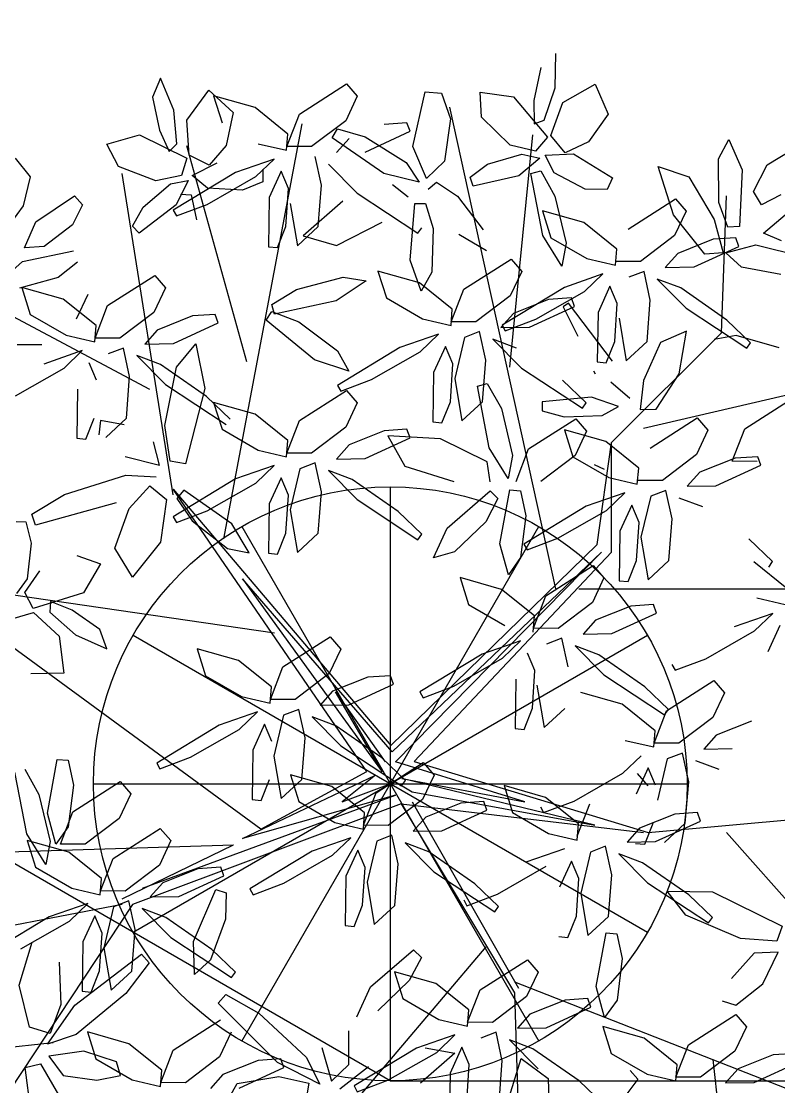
# Model space of a CAD drawing. Extents: x 8365 to 8547, y -347 to -272.
# Drawn here: x 8503.616 to 8504.381, y -330.507 to -329.431 of the extents above; entities that cross this region are included whole.
import ezdxf

# ---------------------------------------------------------------- set-up
doc = ezdxf.new("R2010")
doc.units = 0
doc.layers.get('0').update_dxf_attribs({"linetype": 'CONTINUOUS'})
doc.layers.add('1', color=7, linetype='CONTINUOUS')

msp = doc.modelspace()

# ---------------------------------------------------------------- linework, layer by layer
at = {"color": 62}
for p, q in [((8504.1553, -329.4983), (8504.156, -329.4635)), ((8504.1408, -329.4776), (8504.1336, -329.511)), ((8503.9445, -329.4942), (8503.9553, -329.5067)), ((8504.0114, -329.5575), (8504.024, -329.5023)), ((8504.024, -329.5023), (8504.0405, -329.5036)), ((8504.0405, -329.5036), (8504.0495, -329.5295)), ((8504.0808, -329.5277), (8504.0793, -329.5024)), ((8504.0793, -329.5024), (8504.1132, -329.5071)), ((8504.1442, -329.5309), (8504.1553, -329.4983)), ((8504.163, -329.513), (8504.1957, -329.4944)), ((8504.1957, -329.4944), (8504.2089, -329.5248)), ((8503.9553, -329.5067), (8503.9436, -329.5314)), ((8504.1132, -329.5071), (8504.1473, -329.548)), ((8504.1336, -329.511), (8504.134, -329.5346)), ((8504.1507, -329.5463), (8504.163, -329.513)), ((8504.2089, -329.5248), (8504.189, -329.5526)), ((8504.0055, -329.5335), (8503.9825, -329.5351)), ((8504.0086, -329.5421), (8504.0055, -329.5335)), ((8504.0495, -329.5295), (8504.0433, -329.5723)), ((8504.1096, -329.5562), (8504.0808, -329.5277)), ((8504.134, -329.5346), (8504.1442, -329.5309)), ((8503.9352, -329.5396), (8503.9631, -329.5478)), ((8503.9633, -329.563), (8504.0086, -329.5421)), ((8504.1652, -329.5638), (8504.1507, -329.5463)), ((8503.9822, -329.5848), (8503.93, -329.5486)), ((8503.9631, -329.5478), (8504.0045, -329.5737)), ((8504.0253, -329.5897), (8504.0114, -329.5575)), ((8504.1354, -329.562), (8504.1096, -329.5562)), ((8504.1473, -329.548), (8504.1354, -329.562)), ((8504.189, -329.5526), (8504.1652, -329.5638)), ((8504.3202, -329.57), (8504.3308, -329.5503)), ((8504.3308, -329.5503), (8504.344, -329.5811)), ((8504.0869, -329.5753), (8504.1216, -329.5651)), ((8504.1216, -329.5651), (8504.1397, -329.5692)), ((8504.1452, -329.5661), (8504.1736, -329.5647)), ((8504.1541, -329.5841), (8504.1452, -329.5661)), ((8504.1736, -329.5647), (8504.213, -329.5892)), ((8504.3695, -329.5758), (8504.3968, -329.5595)), ((8503.9262, -329.5752), (8503.9552, -329.6045)), ((8504.0045, -329.5737), (8504.0177, -329.5934)), ((8504.0433, -329.5723), (8504.0253, -329.5897)), ((8504.0693, -329.5884), (8504.0869, -329.5753)), ((8504.1397, -329.5692), (8504.1184, -329.5869)), ((8504.2748, -329.6266), (8504.2593, -329.5776)), ((8504.2593, -329.5776), (8504.2901, -329.5882)), ((8504.3206, -329.6139), (8504.3202, -329.57)), ((8504.3555, -329.603), (8504.3695, -329.5758)), ((8504.0177, -329.5934), (8503.9822, -329.5848)), ((8504.0725, -329.5976), (8504.0693, -329.5884)), ((8504.1184, -329.5869), (8504.0725, -329.5976)), ((8504.1307, -329.5848), (8504.1407, -329.582)), ((8504.1426, -329.6472), (8504.1307, -329.5848)), ((8504.1407, -329.582), (8504.155, -329.6075)), ((8504.1855, -329.6005), (8504.1541, -329.5841)), ((8504.213, -329.5892), (8504.2078, -329.601)), ((8504.2901, -329.5882), (8504.3157, -329.6312)), ((8504.344, -329.5811), (8504.3413, -329.6383)), ((8504.0068, -329.6086), (8503.9907, -329.5961)), ((8504.0268, -329.6005), (8504.0352, -329.5935)), ((8504.0352, -329.5935), (8504.0566, -329.6076)), ((8504.2078, -329.601), (8504.1855, -329.6005)), ((8503.9552, -329.6045), (8504.0166, -329.6449)), ((8504.0566, -329.6076), (8504.0824, -329.6415)), ((8504.155, -329.6075), (8504.1663, -329.655)), ((8504.229, -329.6408), (8504.2767, -329.6103)), ((8504.2767, -329.6103), (8504.2875, -329.6228)), ((8504.3638, -329.6163), (8504.3555, -329.603)), ((8504.3833, -329.6063), (8504.3638, -329.6163)), ((8504.0086, -329.6722), (8504.0133, -329.6151)), ((8504.0133, -329.6151), (8504.0243, -329.615)), ((8504.0243, -329.615), (8504.032, -329.6404)), ((8504.3297, -329.6389), (8504.3206, -329.6139)), ((8504.1842, -329.6343), (8504.1423, -329.6224)), ((8504.1423, -329.6224), (8504.1508, -329.6496)), ((8504.2875, -329.6228), (8504.2758, -329.6475)), ((8504.3657, -329.6449), (8504.3875, -329.6264)), ((8503.9342, -329.6574), (8503.9805, -329.6339)), ((8504.0166, -329.6449), (8504.0205, -329.6395)), ((8504.032, -329.6404), (8504.0307, -329.6843)), ((8504.3413, -329.6383), (8504.3297, -329.6389)), ((8504.0858, -329.6627), (8504.0579, -329.6463)), ((8504.1619, -329.6782), (8504.1426, -329.6472)), ((8504.1508, -329.6496), (8504.1873, -329.6707)), ((8504.1663, -329.655), (8504.1619, -329.6782)), ((8504.0199, -329.7035), (8504.0086, -329.6722)), ((8504.0629, -329.7016), (8504.1106, -329.6711)), ((8504.1106, -329.6711), (8504.1214, -329.6836)), ((8504.0181, -329.6951), (8503.9762, -329.6833)), ((8503.9762, -329.6833), (8503.9847, -329.7104)), ((8504.0307, -329.6843), (8504.0199, -329.7035)), ((8504.1214, -329.6836), (8504.1097, -329.7084)), ((8504.2034, -329.6862), (8504.1645, -329.6998)), ((8504.185, -329.7039), (8504.2034, -329.6862)), ((8503.9643, -329.6931), (8503.9339, -329.7133)), ((8503.941, -329.6894), (8503.9643, -329.6931)), ((8504.0513, -329.7218), (8504.0181, -329.6951)), ((8504.0502, -329.7344), (8504.0629, -329.7016)), ((8504.1097, -329.7084), (8504.0752, -329.7346)), ((8504.1645, -329.6998), (8504.1015, -329.7378)), ((8504.1358, -329.732), (8504.185, -329.7039)), ((8503.9847, -329.7104), (8504.0212, -329.7315)), ((8504.1486, -329.712), (8504.1131, -329.7262)), ((8504.1294, -329.7399), (8504.1747, -329.7191)), ((8504.1716, -329.7104), (8504.1486, -329.712)), ((8504.1688, -329.7157), (8504.1633, -329.7195)), ((8504.1747, -329.7191), (8504.1716, -329.7104)), ((8504.05, -329.7382), (8504.0513, -329.7218)), ((8504.1131, -329.7262), (8504.1004, -329.7404)), ((8504.1633, -329.7195), (8504.1782, -329.7491)), ((8504.1985, -329.725), (8504.1978, -329.7748)), ((8504.0212, -329.7315), (8504.05, -329.7382)), ((8504.0752, -329.7346), (8504.0502, -329.7344)), ((8504.1004, -329.7404), (8504.1294, -329.7399)), ((8504.1015, -329.7378), (8504.1047, -329.7437)), ((8504.1047, -329.7437), (8504.1358, -329.732)), ((8504.0373, -329.7471), (8503.9984, -329.7606)), ((8504.0189, -329.7647), (8504.0373, -329.7471)), ((8504.0635, -329.7503), (8504.0537, -329.7918)), ((8504.0789, -329.7444), (8504.0635, -329.7503)), ((8504.0852, -329.7734), (8504.0789, -329.7444)), ((8503.9984, -329.7606), (8503.9354, -329.7987)), ((8504.0444, -329.7594), (8504.0324, -329.7858)), ((8504.0518, -329.777), (8504.0444, -329.7594)), ((8504.1162, -329.7611), (8504.0923, -329.7521)), ((8504.0923, -329.7521), (8504.1213, -329.7814)), ((8503.9696, -329.7928), (8504.0189, -329.7647)), ((8504.0493, -329.8152), (8504.0518, -329.777)), ((8504.0819, -329.8154), (8504.0852, -329.7734)), ((8504.1213, -329.7814), (8504.1827, -329.8219)), ((8504.1978, -329.7748), (8504.2069, -329.7758)), ((8503.9386, -329.8046), (8503.9696, -329.7928)), ((8504.0324, -329.7858), (8504.0317, -329.8356)), ((8504.0537, -329.7918), (8504.061, -329.8347)), ((8504.1866, -329.8164), (8504.1627, -329.7935)), ((8503.9445, -329.8038), (8503.9553, -329.8163)), ((8504.0766, -329.7995), (8504.0866, -329.7967)), ((8504.0885, -329.8619), (8504.0766, -329.7995)), ((8504.0866, -329.7967), (8504.1009, -329.8222)), ((8504.0408, -329.8366), (8504.0493, -329.8152)), ((8504.061, -329.8347), (8504.0819, -329.8154)), ((8504.1918, -329.8107), (8504.1422, -329.8152)), ((8504.1422, -329.8152), (8504.1422, -329.8244)), ((8503.9553, -329.8163), (8503.9436, -329.8411)), ((8504.1009, -329.8222), (8504.1122, -329.8697)), ((8504.1422, -329.8244), (8504.1644, -329.8306)), ((8504.1827, -329.8219), (8504.1866, -329.8164)), ((8504.0317, -329.8356), (8504.0408, -329.8366)), ((8504.1284, -329.8629), (8504.1762, -329.8324)), ((8504.1644, -329.8306), (8504.2026, -329.829)), ((8504.1762, -329.8324), (8504.187, -329.8449)), ((8503.9825, -329.8447), (8503.947, -329.8589)), ((8504.0055, -329.8431), (8503.9825, -329.8447)), ((8504.0086, -329.8518), (8504.0055, -329.8431)), ((8504.2063, -329.8555), (8504.1645, -329.8436)), ((8504.1645, -329.8436), (8504.1729, -329.8708)), ((8504.187, -329.8449), (8504.1753, -329.8697)), ((8503.9633, -329.8726), (8504.0086, -329.8518)), ((8504.0395, -329.8527), (8503.986, -329.8496)), ((8503.986, -329.8496), (8504.0034, -329.8802)), ((8504.0866, -329.876), (8504.0395, -329.8527)), ((8504.1078, -329.8929), (8504.0885, -329.8619)), ((8504.1122, -329.8697), (8504.1078, -329.8929)), ((8504.1158, -329.8957), (8504.1284, -329.8629)), ((8504.1753, -329.8697), (8504.1408, -329.8958)), ((8503.9343, -329.8731), (8503.9633, -329.8726)), ((8504.0034, -329.8802), (8504.0529, -329.8958)), ((8504.0894, -329.8962), (8504.0866, -329.876)), ((8504.0461, -329.9428), (8504.0894, -329.9054)), ((8504.0974, -329.913), (8504.0851, -329.9365)), ((8504.0894, -329.9054), (8504.0974, -329.913)), ((8504.0994, -329.9588), (8504.1093, -329.9044)), ((8504.1093, -329.9044), (8504.1202, -329.9053)), ((8504.1202, -329.9053), (8504.1256, -329.9304)), ((8503.8663, -329.9185), (8503.8656, -329.9683)), ((8503.9552, -329.9141), (8504.0166, -329.9546)), ((8504.1866, -329.9209), (8504.1237, -329.959)), ((8503.8876, -329.9245), (8503.8949, -329.9674)), ((8504.1256, -329.9304), (8504.1203, -329.9726)), ((8504.1579, -329.9532), (8504.2071, -329.9251)), ((8504.0322, -329.9731), (8504.0461, -329.9428)), ((8504.0851, -329.9365), (8504.0534, -329.9669)), ((8503.8747, -329.9693), (8503.8832, -329.9479)), ((8503.8949, -329.9674), (8503.9158, -329.9481)), ((8504.0166, -329.9546), (8504.0205, -329.9491)), ((8504.1269, -329.9649), (8504.1579, -329.9532)), ((8504.1079, -329.9901), (8504.0994, -329.9588)), ((8504.1237, -329.959), (8504.1269, -329.9649)), ((8503.8656, -329.9683), (8503.8747, -329.9693)), ((8504.0534, -329.9669), (8504.0322, -329.9731)), ((8504.1203, -329.9726), (8504.1079, -329.9901)), ((8504.1459, -330.0113), (8504.1936, -329.9808)), ((8504.1936, -329.9808), (8504.2044, -329.9932)), ((8504.1011, -330.0048), (8504.0593, -329.9929)), ((8504.0593, -329.9929), (8504.0677, -330.0201)), ((8504.2044, -329.9932), (8504.1928, -330.018)), ((8504.1344, -330.0314), (8504.1011, -330.0048)), ((8504.0677, -330.0201), (8504.1042, -330.0412)), ((8504.1333, -330.044), (8504.1459, -330.0113)), ((8504.1928, -330.018), (8504.1583, -330.0442)), ((8504.1331, -330.0479), (8504.1344, -330.0314)), ((8504.1961, -330.0358), (8504.1835, -330.05)), ((8503.8801, -330.0831), (8503.9278, -330.0526)), ((8503.9278, -330.0526), (8503.9387, -330.0651)), ((8504.1583, -330.0442), (8504.1333, -330.044)), ((8504.1203, -330.0567), (8504.0814, -330.0702)), ((8504.1019, -330.0744), (8504.1203, -330.0567)), ((8504.1619, -330.0541), (8504.1465, -330.06)), ((8504.1683, -330.083), (8504.1619, -330.0541)), ((8504.1992, -330.0708), (8504.1754, -330.0618)), ((8504.1754, -330.0618), (8504.2043, -330.0911)), ((8503.9387, -330.0651), (8503.927, -330.0899)), ((8504.0814, -330.0702), (8504.0185, -330.1083)), ((8504.0527, -330.1025), (8504.1019, -330.0744)), ((8504.1348, -330.0866), (8504.1274, -330.0691)), ((8503.8686, -330.1033), (8503.8354, -330.0766)), ((8503.8675, -330.1159), (8503.8801, -330.0831)), ((8503.927, -330.0899), (8503.8925, -330.1161)), ((8503.9659, -330.0935), (8503.9303, -330.1077)), ((8503.9889, -330.092), (8503.9659, -330.0935)), ((8503.9919, -330.1006), (8503.9889, -330.092)), ((8503.8673, -330.1198), (8503.8686, -330.1033)), ((8503.9467, -330.1214), (8503.9919, -330.1006)), ((8504.0217, -330.1142), (8504.0527, -330.1025)), ((8503.8384, -330.1131), (8503.8673, -330.1198)), ((8503.8925, -330.1161), (8503.8675, -330.1159)), ((8503.9303, -330.1077), (8503.9177, -330.1219)), ((8504.0185, -330.1083), (8504.0217, -330.1142)), ((8503.8962, -330.126), (8503.8808, -330.1318)), ((8503.9025, -330.1549), (8503.8962, -330.126)), ((8503.9177, -330.1219), (8503.9467, -330.1214)), ((8503.8546, -330.1286), (8503.8157, -330.1421)), ((8503.8361, -330.1463), (8503.8546, -330.1286)), ((8503.8808, -330.1318), (8503.871, -330.1733)), ((8503.9335, -330.1427), (8503.9096, -330.1336)), ((8503.9096, -330.1336), (8503.9385, -330.1629)), ((8503.8617, -330.141), (8503.8497, -330.1673)), ((8503.8691, -330.1585), (8503.8617, -330.141)), ((8503.98, -330.175), (8503.9335, -330.1427)), ((8503.8992, -330.1969), (8503.9025, -330.1549)), ((8503.8497, -330.1673), (8503.849, -330.2171)), ((8503.9385, -330.1629), (8504, -330.2034)), ((8503.871, -330.1733), (8503.8783, -330.2162)), ((8503.9743, -330.2103), (8504.022, -330.1798)), ((8504.0039, -330.198), (8503.98, -330.175)), ((8504.022, -330.1798), (8504.0328, -330.1923)), ((8503.9295, -330.2038), (8503.8877, -330.192)), ((8503.8877, -330.192), (8503.8961, -330.2191)), ((8504.0328, -330.1923), (8504.0211, -330.2171)), ((8503.8581, -330.2181), (8503.8666, -330.1967)), ((8503.8783, -330.2162), (8503.8992, -330.1969)), ((8504, -330.2034), (8504.0039, -330.198)), ((8503.9627, -330.2305), (8503.9295, -330.2038)), ((8503.9616, -330.2431), (8503.9743, -330.2103)), ((8503.849, -330.2171), (8503.8581, -330.2181)), ((8503.8961, -330.2191), (8503.9326, -330.2402)), ((8504.0211, -330.2171), (8503.9866, -330.2433)), ((8504.06, -330.2207), (8504.0245, -330.2349)), ((8504.083, -330.2191), (8504.06, -330.2207)), ((8504.0861, -330.2278), (8504.083, -330.2191)), ((8503.9614, -330.2469), (8503.9627, -330.2305)), ((8504.0245, -330.2349), (8504.0118, -330.2491)), ((8504.0408, -330.2486), (8504.0861, -330.2278)), ((8503.7562, -330.2462), (8503.767, -330.2586)), ((8503.9326, -330.2402), (8503.9614, -330.2469)), ((8503.9866, -330.2433), (8503.9616, -330.2431)), ((8503.9487, -330.2558), (8503.9098, -330.2693)), ((8503.9303, -330.2734), (8503.9487, -330.2558)), ((8503.9903, -330.2531), (8503.9749, -330.259)), ((8503.9966, -330.2821), (8503.9903, -330.2531)), ((8504.0118, -330.2491), (8504.0408, -330.2486)), ((8503.767, -330.2586), (8503.7553, -330.2834)), ((8503.9558, -330.2681), (8503.9438, -330.2945)), ((8503.9632, -330.2857), (8503.9558, -330.2681)), ((8503.9749, -330.259), (8503.9651, -330.3005)), ((8504.0276, -330.2698), (8504.0037, -330.2608)), ((8504.0037, -330.2608), (8504.0327, -330.2901)), ((8503.9098, -330.2693), (8503.8468, -330.3074)), ((8503.8811, -330.3015), (8503.9303, -330.2734)), ((8504.0741, -330.3022), (8504.0276, -330.2698)), ((8503.7943, -330.2871), (8503.7587, -330.3012)), ((8503.8173, -330.2855), (8503.7943, -330.2871)), ((8503.8203, -330.2941), (8503.8173, -330.2855)), ((8503.9607, -330.3239), (8503.9632, -330.2857)), ((8503.9933, -330.3241), (8503.9966, -330.2821)), ((8503.775, -330.3149), (8503.8203, -330.2941)), ((8503.9438, -330.2945), (8503.9431, -330.3443)), ((8503.7898, -330.3606), (8503.8123, -330.308)), ((8503.8123, -330.308), (8503.8228, -330.3113)), ((8503.8468, -330.3074), (8503.8501, -330.3133)), ((8503.8501, -330.3133), (8503.8811, -330.3015)), ((8503.9651, -330.3005), (8503.9724, -330.3434)), ((8503.7461, -330.3154), (8503.775, -330.3149)), ((8503.8228, -330.3113), (8503.8221, -330.3378)), ((8504.0628, -330.3184), (8504.066, -330.3243)), ((8503.7379, -330.3272), (8503.7669, -330.3565)), ((8503.9522, -330.3453), (8503.9607, -330.3239)), ((8503.9724, -330.3434), (8503.9933, -330.3241)), ((8503.8083, -330.3685), (8503.7618, -330.3362)), ((8503.8221, -330.3378), (8503.807, -330.3791)), ((8503.9431, -330.3443), (8503.9522, -330.3453)), ((8503.7669, -330.3565), (8503.8283, -330.3969)), ((8503.7907, -330.3939), (8503.7898, -330.3606)), ((8503.8323, -330.3915), (8503.8083, -330.3685)), ((8503.9687, -330.4063), (8504.012, -330.3689)), ((8504.012, -330.3689), (8504.02, -330.3765)), ((8503.807, -330.3791), (8503.7907, -330.3939)), ((8504.02, -330.3765), (8504.0077, -330.4)), ((8503.8283, -330.3969), (8503.8323, -330.3915)), ((8504.0347, -330.4029), (8503.9929, -330.391)), ((8503.9929, -330.391), (8504.0013, -330.4182)), ((8503.9548, -330.4366), (8503.9687, -330.4063)), ((8504.0077, -330.4), (8503.976, -330.4304)), ((8504.0679, -330.4296), (8504.0347, -330.4029)), ((8503.8147, -330.4227), (8503.8224, -330.4139)), ((8503.8224, -330.4139), (8503.8559, -330.4329)), ((8504.0013, -330.4182), (8504.0378, -330.4393)), ((8504.0668, -330.4421), (8504.0795, -330.4094)), ((8503.8746, -330.4826), (8503.8147, -330.4227)), ((8504.0666, -330.446), (8504.0679, -330.4296)), ((8503.7694, -330.4702), (8503.8171, -330.4397)), ((8503.8559, -330.4329), (8503.9037, -330.4773)), ((8504.0378, -330.4393), (8504.0666, -330.446)), ((8503.8279, -330.4522), (8503.8162, -330.4769)), ((8503.7579, -330.4904), (8503.7246, -330.4637)), ((8503.7568, -330.503), (8503.7694, -330.4702)), ((8503.8162, -330.4769), (8503.7818, -330.5031)), ((8503.8552, -330.4806), (8503.8196, -330.4948)), ((8503.8782, -330.479), (8503.8552, -330.4806)), ((8503.8812, -330.4877), (8503.8782, -330.479)), ((8503.7565, -330.5068), (8503.7579, -330.4904)), ((8503.8359, -330.5085), (8503.8812, -330.4877)), ((8503.7277, -330.5001), (8503.7565, -330.5068)), ((8503.7818, -330.5031), (8503.7568, -330.503)), ((8503.8196, -330.4948), (8503.807, -330.5089)), ((8503.8173, -330.5337), (8503.8338, -330.5039)), ((8503.8338, -330.5039), (8503.8759, -330.4967))]:
    msp.add_line(p, q, dxfattribs=at)
at = {"color": 60}
for p, q in [((8503.7565, -329.4885), (8503.7483, -329.5076)), ((8503.77, -329.5206), (8503.7565, -329.4885)), ((8503.783, -329.5309), (8503.8054, -329.5006)), ((8503.8054, -329.5006), (8503.8298, -329.523)), ((8503.8968, -329.5247), (8503.9445, -329.4942)), ((8503.7483, -329.5076), (8503.7554, -329.541)), ((8503.852, -329.5182), (8503.8101, -329.5063)), ((8503.8101, -329.5063), (8503.8186, -329.5335)), ((8503.7731, -329.5549), (8503.77, -329.5206)), ((8503.8298, -329.523), (8503.8228, -329.5565)), ((8503.8852, -329.5449), (8503.852, -329.5182)), ((8503.8841, -329.5574), (8503.8968, -329.5247)), ((8503.7854, -329.5663), (8503.783, -329.5309)), ((8503.9436, -329.5314), (8503.9091, -329.5576)), ((8503.7022, -329.5552), (8503.7352, -329.5458)), ((8503.7352, -329.5458), (8503.7829, -329.5692)), ((8503.7554, -329.541), (8503.7653, -329.5624)), ((8503.8839, -329.5613), (8503.8852, -329.5449)), ((8503.93, -329.5486), (8503.9352, -329.5396)), ((8503.7139, -329.5778), (8503.7022, -329.5552)), ((8503.7653, -329.5624), (8503.7731, -329.5549)), ((8503.8228, -329.5565), (8503.8057, -329.5764)), ((8503.855, -329.5546), (8503.8839, -329.5613)), ((8503.9091, -329.5576), (8503.8841, -329.5574)), ((8503.947, -329.5492), (8503.9343, -329.5634)), ((8503.8057, -329.5764), (8503.7854, -329.5663)), ((8503.9191, -329.5964), (8503.9128, -329.5675)), ((8503.6095, -329.5692), (8503.6248, -329.5881)), ((8503.7518, -329.5921), (8503.7139, -329.5778)), ((8503.7829, -329.5692), (8503.7777, -329.5868)), ((8503.7884, -329.5866), (8503.8138, -329.5738)), ((8503.8712, -329.5701), (8503.8323, -329.5837)), ((8503.8528, -329.5878), (8503.8712, -329.5701)), ((8503.6248, -329.5881), (8503.6178, -329.6172)), ((8503.7777, -329.5868), (8503.7518, -329.5921)), ((8503.8323, -329.5837), (8503.7693, -329.6217)), ((8503.8038, -329.5995), (8503.7884, -329.5866)), ((8503.8035, -329.6159), (8503.8528, -329.5878)), ((8503.8597, -329.5802), (8503.8597, -329.593)), ((8503.8783, -329.5825), (8503.8663, -329.6088)), ((8503.8857, -329.6), (8503.8783, -329.5825)), ((8503.7389, -329.6187), (8503.7664, -329.5953)), ((8503.7664, -329.5953), (8503.7845, -329.5917)), ((8503.7845, -329.5917), (8503.7723, -329.6165)), ((8503.8392, -329.6016), (8503.8038, -329.5995)), ((8503.8597, -329.593), (8503.8392, -329.6016)), ((8503.8832, -329.6382), (8503.8857, -329.6)), ((8503.9158, -329.6384), (8503.9191, -329.5964)), ((8503.6304, -329.6334), (8503.6697, -329.6072)), ((8503.6697, -329.6072), (8503.6777, -329.6164)), ((8503.7766, -329.6055), (8503.7876, -329.6064)), ((8503.7876, -329.6064), (8503.7929, -329.6315)), ((8503.8663, -329.6088), (8503.8656, -329.6587)), ((8503.6178, -329.6172), (8503.6048, -329.6348)), ((8503.6777, -329.6164), (8503.6674, -329.6364)), ((8503.7281, -329.6379), (8503.7389, -329.6187)), ((8503.7723, -329.6165), (8503.7348, -329.645)), ((8503.7693, -329.6217), (8503.7725, -329.6276)), ((8503.7725, -329.6276), (8503.8035, -329.6159)), ((8503.8876, -329.6149), (8503.8949, -329.6577)), ((8503.9408, -329.6125), (8503.9005, -329.6478)), ((8503.619, -329.6597), (8503.6304, -329.6334)), ((8503.6674, -329.6364), (8503.6388, -329.6586)), ((8503.7348, -329.645), (8503.7281, -329.6379)), ((8503.8747, -329.6596), (8503.8832, -329.6382)), ((8503.8949, -329.6577), (8503.9158, -329.6384)), ((8503.9005, -329.6478), (8503.9342, -329.6574)), ((8503.6171, -329.6736), (8503.6687, -329.6627)), ((8503.6388, -329.6586), (8503.619, -329.6597)), ((8503.8656, -329.6587), (8503.8747, -329.6596)), ((8503.5935, -329.6944), (8503.6171, -329.6736)), ((8503.6726, -329.6743), (8503.653, -329.6896)), ((8503.653, -329.6896), (8503.614, -329.7004)), ((8503.703, -329.7182), (8503.7507, -329.6877)), ((8503.7507, -329.6877), (8503.7615, -329.7002)), ((8503.8938, -329.702), (8503.941, -329.6894)), ((8503.6582, -329.7117), (8503.6164, -329.6999)), ((8503.6164, -329.6999), (8503.6248, -329.727)), ((8503.6829, -329.7069), (8503.6712, -329.7317)), ((8503.7615, -329.7002), (8503.7498, -329.725)), ((8503.8688, -329.717), (8503.8938, -329.702)), ((8503.6914, -329.7384), (8503.6582, -329.7117)), ((8503.6903, -329.751), (8503.703, -329.7182)), ((8503.8718, -329.7269), (8503.8688, -329.717)), ((8503.9339, -329.7133), (8503.8718, -329.7269)), ((8503.6248, -329.727), (8503.6613, -329.7481)), ((8503.7498, -329.725), (8503.7153, -329.7511)), ((8503.7887, -329.7286), (8503.7532, -329.7428)), ((8503.8117, -329.727), (8503.7887, -329.7286)), ((8503.8148, -329.7357), (8503.8117, -329.727)), ((8503.8631, -329.7327), (8503.869, -329.7242)), ((8503.869, -329.7242), (8503.8962, -329.7345)), ((8503.6901, -329.7548), (8503.6914, -329.7384)), ((8503.7695, -329.7565), (8503.8148, -329.7357)), ((8503.9122, -329.773), (8503.8631, -329.7327)), ((8503.8962, -329.7345), (8503.9354, -329.7638)), ((8503.6613, -329.7481), (8503.6901, -329.7548)), ((8503.7153, -329.7511), (8503.6903, -329.751)), ((8503.7532, -329.7428), (8503.7405, -329.757)), ((8503.6367, -329.7579), (8503.6117, -329.7577)), ((8503.719, -329.761), (8503.7036, -329.7669)), ((8503.7253, -329.7899), (8503.719, -329.761)), ((8503.7405, -329.757), (8503.7695, -329.7565)), ((8503.7726, -329.7803), (8503.7923, -329.7568)), ((8503.7923, -329.7568), (8503.8014, -329.8019)), ((8503.6774, -329.7636), (8503.6385, -329.7772)), ((8503.659, -329.7813), (8503.6774, -329.7636)), ((8503.7563, -329.7777), (8503.7324, -329.7687)), ((8503.7324, -329.7687), (8503.7614, -329.798)), ((8503.9469, -329.7844), (8503.9122, -329.773)), ((8503.9354, -329.7638), (8503.9469, -329.7844)), ((8503.6098, -329.8094), (8503.659, -329.7813)), ((8503.6919, -329.7935), (8503.6845, -329.776)), ((8503.8028, -329.8101), (8503.7563, -329.7777)), ((8503.7609, -329.8393), (8503.7726, -329.7803)), ((8503.722, -329.832), (8503.7253, -329.7899)), ((8504.1939, -329.7842), (8504.1955, -329.7872)), ((8503.6725, -329.8024), (8503.6718, -329.8522)), ((8503.7614, -329.798), (8503.8228, -329.8384)), ((8503.8014, -329.8019), (8503.7818, -329.8779)), ((8503.8968, -329.8343), (8503.9445, -329.8038)), ((8503.9354, -329.7987), (8503.9386, -329.8046)), ((8503.8267, -329.833), (8503.8028, -329.8101)), ((8503.852, -329.8278), (8503.8101, -329.816)), ((8503.8101, -329.816), (8503.8186, -329.8431)), ((8503.6809, -329.8532), (8503.6894, -329.8318)), ((8503.6957, -329.8341), (8503.694, -329.8486)), ((8503.7196, -329.8387), (8503.6957, -329.8341)), ((8503.7011, -329.8513), (8503.722, -329.832)), ((8503.8852, -329.8545), (8503.852, -329.8278)), ((8503.8841, -329.8671), (8503.8968, -329.8343)), ((8503.7661, -329.8754), (8503.7609, -329.8393)), ((8503.8186, -329.8431), (8503.855, -329.8642)), ((8503.9436, -329.8411), (8503.9091, -329.8673)), ((8503.6718, -329.8522), (8503.6809, -329.8532)), ((8503.7553, -329.8793), (8503.7493, -329.8557)), ((8503.8839, -329.8709), (8503.8852, -329.8545)), ((8503.947, -329.8589), (8503.9343, -329.8731)), ((8503.855, -329.8642), (8503.8839, -329.8709)), ((8503.9091, -329.8673), (8503.8841, -329.8671)), ((8503.7208, -329.8707), (8503.7553, -329.8793)), ((8503.7818, -329.8779), (8503.7661, -329.8754)), ((8503.8712, -329.8798), (8503.8323, -329.8933)), ((8503.8528, -329.8974), (8503.8712, -329.8798)), ((8503.9128, -329.8771), (8503.8974, -329.883)), ((8503.9191, -329.9061), (8503.9128, -329.8771)), ((8504.2051, -329.8838), (8504.1951, -329.8789)), ((8503.6594, -329.9091), (8503.7216, -329.8894)), ((8503.7216, -329.8894), (8503.7522, -329.891)), ((8503.8974, -329.883), (8503.8876, -329.9245)), ((8503.9501, -329.8938), (8503.9262, -329.8848)), ((8503.9262, -329.8848), (8503.9552, -329.9141)), ((8503.7247, -329.9231), (8503.7457, -329.9001)), ((8503.7457, -329.9001), (8503.7625, -329.9139)), ((8503.8323, -329.8933), (8503.7693, -329.9314)), ((8503.8035, -329.9255), (8503.8528, -329.8974)), ((8503.8783, -329.8921), (8503.8663, -329.9185)), ((8503.8857, -329.9097), (8503.8783, -329.8921)), ((8503.9966, -329.9262), (8503.9501, -329.8938)), ((8503.6263, -329.9289), (8503.6594, -329.9091)), ((8503.7802, -329.9047), (8503.7731, -329.913)), ((8503.8285, -329.9386), (8503.7802, -329.9047)), ((8503.8832, -329.9479), (8503.8857, -329.9097)), ((8503.9158, -329.9481), (8503.9191, -329.9061)), ((8503.7118, -329.9174), (8503.6301, -329.9398)), ((8503.7102, -329.9633), (8503.7247, -329.9231)), ((8503.7625, -329.9139), (8503.7564, -329.9571)), ((8503.7731, -329.913), (8503.7883, -329.9357)), ((8503.6301, -329.9398), (8503.6263, -329.9289)), ((8503.7693, -329.9314), (8503.7725, -329.9373)), ((8503.7725, -329.9373), (8503.8035, -329.9255)), ((8504.0205, -329.9491), (8503.9966, -329.9262)), ((8503.6106, -329.9361), (8503.6204, -329.9367)), ((8503.6204, -329.9367), (8503.6257, -329.958)), ((8503.7883, -329.9357), (8503.824, -329.9636)), ((8503.8462, -329.968), (8503.8285, -329.9386)), ((8503.6257, -329.958), (8503.6219, -329.994)), ((8503.728, -329.9923), (8503.7102, -329.9633)), ((8503.7564, -329.9571), (8503.728, -329.9923)), ((8503.824, -329.9636), (8503.8462, -329.968)), ((8503.672, -329.9706), (8503.696, -329.9789)), ((8503.6194, -330.0079), (8503.6346, -329.9862)), ((8503.696, -329.9789), (8503.6785, -330.0084)), ((8503.6219, -329.994), (8503.6111, -330.009)), ((8503.6278, -330.0242), (8503.6194, -330.0079)), ((8503.6785, -330.0084), (8503.6278, -330.0242)), ((8503.6452, -330.0171), (8503.6447, -330.0279)), ((8503.6672, -330.0258), (8503.6452, -330.0171)), ((8503.6063, -330.0347), (8503.628, -330.0281)), ((8503.628, -330.0281), (8503.6541, -330.0521)), ((8503.6447, -330.0279), (8503.6705, -330.0507)), ((8503.6953, -330.0452), (8503.6672, -330.0258)), ((8503.6541, -330.0521), (8503.6587, -330.0895)), ((8503.6705, -330.0507), (8503.7024, -330.0647)), ((8503.7024, -330.0647), (8503.6953, -330.0452)), ((8503.8354, -330.0766), (8503.7935, -330.0648)), ((8503.7935, -330.0648), (8503.802, -330.092)), ((8503.6587, -330.0895), (8503.6255, -330.09)), ((8503.802, -330.092), (8503.8384, -330.1131)), ((8503.8157, -330.1421), (8503.7527, -330.1802)), ((8503.7869, -330.1743), (8503.8361, -330.1463)), ((8503.6423, -330.231), (8503.6522, -330.1765)), ((8503.6522, -330.1765), (8503.6631, -330.1774)), ((8503.6631, -330.1774), (8503.6685, -330.2026)), ((8503.7527, -330.1802), (8503.7559, -330.1861)), ((8503.7559, -330.1861), (8503.7869, -330.1743)), ((8503.6213, -330.2517), (8503.6094, -330.1893)), ((8503.6194, -330.1865), (8503.6336, -330.212)), ((8503.6685, -330.2026), (8503.6632, -330.2448)), ((8503.668, -330.2294), (8503.7157, -330.1989)), ((8503.7157, -330.1989), (8503.7265, -330.2114)), ((8503.6336, -330.212), (8503.6449, -330.2595)), ((8503.7265, -330.2114), (8503.7148, -330.2362)), ((8503.6508, -330.2623), (8503.6423, -330.231)), ((8503.6554, -330.2622), (8503.668, -330.2294)), ((8503.6632, -330.2448), (8503.6508, -330.2623)), ((8503.7148, -330.2362), (8503.6803, -330.2623)), ((8503.7085, -330.2767), (8503.7562, -330.2462)), ((8503.6406, -330.2828), (8503.6213, -330.2517)), ((8503.6637, -330.2702), (8503.6219, -330.2583)), ((8503.6219, -330.2583), (8503.6303, -330.2855)), ((8503.6449, -330.2595), (8503.6406, -330.2828)), ((8503.6803, -330.2623), (8503.6554, -330.2622)), ((8503.697, -330.2969), (8503.6637, -330.2702)), ((8503.6959, -330.3094), (8503.7085, -330.2767)), ((8503.6303, -330.2855), (8503.6668, -330.3066)), ((8503.7553, -330.2834), (8503.7209, -330.3096)), ((8503.6956, -330.3133), (8503.697, -330.2969)), ((8503.6668, -330.3066), (8503.6956, -330.3133)), ((8503.7209, -330.3096), (8503.6959, -330.3094)), ((8503.7587, -330.3012), (8503.7461, -330.3154)), ((8503.7245, -330.3195), (8503.7091, -330.3254)), ((8503.7309, -330.3484), (8503.7245, -330.3195)), ((8503.6829, -330.3221), (8503.644, -330.3356)), ((8503.6645, -330.3398), (8503.6829, -330.3221)), ((8503.7091, -330.3254), (8503.6993, -330.3669)), ((8503.7618, -330.3362), (8503.7379, -330.3272)), ((8503.644, -330.3356), (8503.5811, -330.3737)), ((8503.6153, -330.3679), (8503.6645, -330.3398)), ((8503.69, -330.3345), (8503.678, -330.3608)), ((8503.6974, -330.352), (8503.69, -330.3345)), ((8503.6949, -330.3902), (8503.6974, -330.352)), ((8503.7275, -330.3904), (8503.7309, -330.3484)), ((8503.6137, -330.4045), (8503.6269, -330.3613)), ((8503.678, -330.3608), (8503.6773, -330.4107)), ((8503.6698, -330.4248), (8503.7372, -330.3734)), ((8503.6993, -330.3669), (8503.7066, -330.4097)), ((8503.7372, -330.3734), (8503.7449, -330.3821)), ((8503.6542, -330.3815), (8503.6557, -330.4242)), ((8503.7449, -330.3821), (8503.7216, -330.4129)), ((8503.6864, -330.4116), (8503.6949, -330.3902)), ((8503.7066, -330.4097), (8503.7275, -330.3904)), ((8503.6241, -330.4469), (8503.6137, -330.4045)), ((8503.7216, -330.4129), (8503.6713, -330.4544)), ((8503.6773, -330.4107), (8503.6864, -330.4116)), ((8503.6423, -330.4643), (8503.6698, -330.4248)), ((8503.6557, -330.4242), (8503.6449, -330.4534)), ((8503.6449, -330.4534), (8503.6241, -330.4469)), ((8503.6713, -330.4544), (8503.6423, -330.4643)), ((8503.7246, -330.4637), (8503.6828, -330.4518)), ((8503.6828, -330.4518), (8503.6912, -330.479)), ((8503.6789, -330.4714), (8503.6437, -330.4764)), ((8503.712, -330.4819), (8503.6789, -330.4714)), ((8503.6437, -330.4764), (8503.6582, -330.4959)), ((8503.6912, -330.479), (8503.7277, -330.5001)), ((8503.7159, -330.496), (8503.712, -330.4819)), ((8503.6197, -330.4876), (8503.6351, -330.4839)), ((8503.6299, -330.5653), (8503.6197, -330.4876)), ((8503.6351, -330.4839), (8503.6535, -330.5154)), ((8503.6582, -330.4959), (8503.6921, -330.5006)), ((8503.6921, -330.5006), (8503.7159, -330.496))]:
    msp.add_line(p, q, dxfattribs=at)
at = {"color": 44}
for p, q in [((8504.1559, -330.0042), (8504.0487, -329.5177)), ((8503.8203, -329.9539), (8503.8996, -329.5344)), ((8504.1093, -329.7805), (8504.1326, -329.5456)), ((8503.8436, -329.7749), (8503.783, -329.5568)), ((8503.7691, -329.9092), (8503.7178, -329.5848)), ((8504.3231, -329.7455), (8504.3283, -329.6072)), ((8503.7458, -329.8029), (8503.5454, -329.6966)), ((8504.2122, -329.8564), (8504.3231, -329.7455)), ((8504.2445, -329.8421), (8504.4122, -329.8029)), ((8504.1978, -329.9595), (8504.2122, -329.8564)), ((8504.2122, -329.9673), (8504.2122, -329.8564)), ((8503.9648, -330.1888), (8503.7691, -329.9036)), ((8503.7691, -329.9036), (8503.9893, -330.1626)), ((8503.9893, -330.1626), (8504.1978, -329.9595)), ((8503.8716, -330.049), (8503.3729, -329.9763)), ((8504.2021, -329.9673), (8503.9904, -330.1689)), ((8503.9938, -330.1791), (8504.2021, -329.9673)), ((8504.0126, -330.1785), (8504.2122, -329.9673)), ((8503.9904, -330.1689), (8503.8392, -329.9943)), ((8503.8392, -329.9943), (8503.9803, -330.189)), ((8504.1792, -330.0042), (8504.4635, -330.0042)), ((8503.8577, -330.247), (8503.5873, -330.049)), ((8503.9803, -330.189), (8503.9332, -330.1084)), ((8503.9332, -330.1084), (8503.9836, -330.1791)), ((8504.1247, -330.2194), (8503.9938, -330.1791)), ((8504.0126, -330.1785), (8504.2491, -330.2503)), ((8503.8392, -330.2563), (8503.9736, -330.1924)), ((8503.8577, -330.247), (8503.9648, -330.1888)), ((8503.9736, -330.1924), (8503.9399, -330.2194)), ((8503.9399, -330.2194), (8503.9938, -330.1992)), ((8503.9938, -330.1992), (8504.0106, -330.2094)), ((8504.0004, -330.1958), (8504.1247, -330.2194)), ((8504.1953, -330.2429), (8504.0004, -330.1958)), ((8503.7384, -330.3067), (8503.9938, -330.2126)), ((8503.9938, -330.2126), (8503.8392, -330.2563)), ((8504.0106, -330.2094), (8504.1953, -330.2429)), ((8503.9995, -330.2215), (8503.7282, -330.3231)), ((8503.9995, -330.2215), (8504.114, -330.4125)), ((8503.9995, -330.2215), (8504.2445, -330.2503)), ((8504.0106, -330.2194), (8504.1181, -330.4075)), ((8504.2491, -330.2503), (8504.4355, -330.2336)), ((8504.3283, -330.2503), (8504.5707, -330.5244)), ((8503.331, -330.2783), (8503.8301, -330.2629)), ((8503.7178, -330.3174), (8503.8301, -330.2629)), ((8503.7178, -330.323), (8503.3682, -330.3902)), ((8503.7282, -330.3231), (8503.5174, -330.6418)), ((8504.0853, -330.366), (8503.7318, -330.7816)), ((8504.114, -330.4013), (8504.5427, -330.5691)), ((8504.114, -330.4125), (8504.1279, -330.8432)), ((8503.6479, -330.4629), (8503.3869, -330.4908)), ((8504.3144, -330.4796), (8504.3423, -330.7313))]:
    msp.add_line(p, q, dxfattribs=at)
at = {"color": 64}
for p, q in [((8504.3065, -329.6661), (8504.2748, -329.6266)), ((8504.3157, -329.6312), (8504.3248, -329.665)), ((8504.2174, -329.661), (8504.1842, -329.6343)), ((8504.2758, -329.6475), (8504.2413, -329.6737)), ((8504.3147, -329.6512), (8504.2792, -329.6654)), ((8504.3377, -329.6496), (8504.3147, -329.6512)), ((8504.3408, -329.6583), (8504.3377, -329.6496)), ((8504.384, -329.6526), (8504.3657, -329.6449)), ((8504.2161, -329.6774), (8504.2174, -329.661)), ((8504.2792, -329.6654), (8504.2665, -329.6795)), ((8504.2955, -329.6791), (8504.3408, -329.6583)), ((8504.3248, -329.665), (8504.3065, -329.6661)), ((8504.3276, -329.665), (8504.3579, -329.6567)), ((8504.3434, -329.6794), (8504.3276, -329.665)), ((8504.3579, -329.6567), (8504.409, -329.6695)), ((8504.1873, -329.6707), (8504.2161, -329.6774)), ((8504.2413, -329.6737), (8504.2163, -329.6736)), ((8504.245, -329.6836), (8504.2296, -329.6895)), ((8504.2513, -329.7125), (8504.245, -329.6836)), ((8504.2665, -329.6795), (8504.2955, -329.6791)), ((8504.3832, -329.6867), (8504.3434, -329.6794)), ((8504.2823, -329.7003), (8504.2584, -329.6913)), ((8504.2584, -329.6913), (8504.2874, -329.7206)), ((8504.2105, -329.6986), (8504.1985, -329.725)), ((8504.2179, -329.7161), (8504.2105, -329.6986)), ((8504.3288, -329.7327), (8504.2823, -329.7003)), ((8504.2133, -329.7742), (8504.1688, -329.7157)), ((8504.2154, -329.7544), (8504.2179, -329.7161)), ((8504.248, -329.7545), (8504.2513, -329.7125)), ((8504.2874, -329.7206), (8504.3488, -329.761)), ((8504.2198, -329.731), (8504.2271, -329.7738)), ((8504.3527, -329.7556), (8504.3288, -329.7327)), ((8504.2878, -329.7441), (8504.2617, -329.7553)), ((8504.2805, -329.7869), (8504.2878, -329.7441)), ((8504.3381, -329.7484), (8504.3159, -329.7525)), ((8504.3816, -329.7609), (8504.3381, -329.7484)), ((8504.2069, -329.7758), (8504.2154, -329.7544)), ((8504.2271, -329.7738), (8504.248, -329.7545)), ((8504.2617, -329.7553), (8504.2446, -329.7938)), ((8504.3488, -329.761), (8504.3527, -329.7556)), ((8504.2446, -329.7938), (8504.241, -329.8232)), ((8504.2574, -329.8228), (8504.2805, -329.7869)), ((8504.2113, -329.795), (8504.2308, -329.8115)), ((8504.2193, -329.8199), (8504.1918, -329.8107)), ((8504.3468, -329.8426), (8504.3946, -329.8121)), ((8504.2026, -329.829), (8504.2193, -329.8199)), ((8504.241, -329.8232), (8504.2574, -329.8228)), ((8504.2511, -329.862), (8504.2988, -329.8315)), ((8504.2988, -329.8315), (8504.3096, -329.8439)), ((8504.3096, -329.8439), (8504.2979, -329.8687)), ((8504.3342, -329.8754), (8504.3468, -329.8426)), ((8504.2396, -329.8822), (8504.2063, -329.8555)), ((8504.2979, -329.8687), (8504.2635, -329.8949)), ((8504.1729, -329.8708), (8504.2094, -329.8919)), ((8504.3369, -329.8724), (8504.3013, -329.8865)), ((8504.3176, -329.9002), (8504.3629, -329.8794)), ((8504.3592, -329.8756), (8504.3342, -329.8754)), ((8504.3599, -329.8708), (8504.3369, -329.8724)), ((8504.3629, -329.8794), (8504.3599, -329.8708)), ((8504.2382, -329.8986), (8504.2396, -329.8822)), ((8504.3013, -329.8865), (8504.2887, -329.9007)), ((8504.2094, -329.8919), (8504.2382, -329.8986)), ((8504.2635, -329.8949), (8504.2385, -329.8947)), ((8504.2887, -329.9007), (8504.3176, -329.9002)), ((8504.2255, -329.9074), (8504.1866, -329.9209)), ((8504.2071, -329.9251), (8504.2255, -329.9074)), ((8504.2517, -329.9107), (8504.2419, -329.9522)), ((8504.2671, -329.9048), (8504.2517, -329.9107)), ((8504.2735, -329.9337), (8504.2671, -329.9048)), ((8504.3044, -329.9215), (8504.2806, -329.9125)), ((8504.2326, -329.9198), (8504.2206, -329.9461)), ((8504.24, -329.9373), (8504.2326, -329.9198)), ((8504.2701, -329.9757), (8504.2735, -329.9337)), ((8504.2375, -329.9755), (8504.24, -329.9373)), ((8504.2206, -329.9461), (8504.2199, -329.996)), ((8504.2419, -329.9522), (8504.2492, -329.995)), ((8504.229, -329.9969), (8504.2375, -329.9755)), ((8504.2492, -329.995), (8504.2701, -329.9757)), ((8504.2199, -329.996), (8504.229, -329.9969)), ((8504.2547, -330.0201), (8504.2317, -330.0216)), ((8504.2577, -330.0287), (8504.2547, -330.0201)), ((8504.2317, -330.0216), (8504.1961, -330.0358)), ((8504.2124, -330.0495), (8504.2577, -330.0287)), ((8504.1835, -330.05), (8504.2124, -330.0495)), ((8504.3074, -330.0748), (8504.3566, -330.0467)), ((8504.2458, -330.1031), (8504.1992, -330.0708)), ((8504.2732, -330.0807), (8504.2764, -330.0865)), ((8504.2764, -330.0865), (8504.3074, -330.0748)), ((8504.1154, -330.0954), (8504.1147, -330.1453)), ((8504.1323, -330.1248), (8504.1348, -330.0866)), ((8504.2043, -330.0911), (8504.2658, -330.1315)), ((8504.1367, -330.1015), (8504.144, -330.1443)), ((8504.2697, -330.1261), (8504.2458, -330.1031)), ((8504.2677, -330.1274), (8504.3154, -330.0969)), ((8504.3154, -330.0969), (8504.3262, -330.1094)), ((8504.2229, -330.1209), (8504.1811, -330.109)), ((8504.3262, -330.1094), (8504.3146, -330.1341)), ((8504.1238, -330.1462), (8504.1323, -330.1248)), ((8504.144, -330.1443), (8504.1649, -330.125)), ((8504.2562, -330.1476), (8504.2229, -330.1209)), ((8504.2551, -330.1601), (8504.2677, -330.1274)), ((8504.2658, -330.1315), (8504.2697, -330.1261)), ((8504.3146, -330.1341), (8504.2801, -330.1603)), ((8504.3535, -330.1378), (8504.3179, -330.1519)), ((8504.1147, -330.1453), (8504.1238, -330.1462)), ((8504.2549, -330.164), (8504.2562, -330.1476)), ((8504.226, -330.1573), (8504.2549, -330.164)), ((8504.2801, -330.1603), (8504.2551, -330.1601)), ((8504.3179, -330.1519), (8504.3053, -330.1661)), ((8504.2837, -330.1702), (8504.2683, -330.1761)), ((8504.2901, -330.1991), (8504.2837, -330.1702)), ((8504.3053, -330.1661), (8504.3342, -330.1656)), ((8504.2237, -330.1905), (8504.2421, -330.1728)), ((8504.2683, -330.1761), (8504.2585, -330.2176)), ((8504.321, -330.1869), (8504.2972, -330.1779)), ((8504.1745, -330.2186), (8504.2237, -330.1905)), ((8504.2493, -330.1852), (8504.2372, -330.2115)), ((8504.2379, -330.1909), (8504.2487, -330.2034)), ((8504.2566, -330.2027), (8504.2493, -330.1852)), ((8504.1454, -330.2149), (8504.1036, -330.203)), ((8504.1036, -330.203), (8504.112, -330.2302)), ((8504.2867, -330.2411), (8504.2901, -330.1991)), ((8504.1403, -330.2244), (8504.1435, -330.2303)), ((8504.1435, -330.2303), (8504.1745, -330.2186)), ((8504.1787, -330.2416), (8504.1454, -330.2149)), ((8504.1776, -330.2541), (8504.1902, -330.2214)), ((8504.112, -330.2302), (8504.1485, -330.2513)), ((8504.276, -330.2318), (8504.2404, -330.2459)), ((8504.299, -330.2302), (8504.276, -330.2318)), ((8504.302, -330.2388), (8504.299, -330.2302)), ((8504.1773, -330.258), (8504.1787, -330.2416)), ((8504.2404, -330.2459), (8504.2278, -330.2601)), ((8504.2457, -330.2623), (8504.2541, -330.2409)), ((8504.2567, -330.2596), (8504.302, -330.2388)), ((8504.2658, -330.2604), (8504.2867, -330.2411)), ((8504.1485, -330.2513), (8504.1773, -330.258)), ((8504.1646, -330.2668), (8504.1257, -330.2804)), ((8504.2062, -330.2642), (8504.1908, -330.2701)), ((8504.2126, -330.2931), (8504.2062, -330.2642)), ((8504.2278, -330.2601), (8504.2567, -330.2596)), ((8504.2365, -330.2614), (8504.2457, -330.2623)), ((8504.1908, -330.2701), (8504.181, -330.3116)), ((8504.2435, -330.2809), (8504.2196, -330.2719)), ((8504.2196, -330.2719), (8504.2486, -330.3012)), ((8504.097, -330.3126), (8504.1462, -330.2845)), ((8504.1717, -330.2792), (8504.1597, -330.3055)), ((8504.1791, -330.2967), (8504.1717, -330.2792)), ((8504.0327, -330.2901), (8504.0941, -330.3306)), ((8504.1766, -330.3349), (8504.1791, -330.2967)), ((8504.2092, -330.3351), (8504.2126, -330.2931)), ((8504.0981, -330.3251), (8504.0741, -330.3022)), ((8504.066, -330.3243), (8504.097, -330.3126)), ((8504.181, -330.3116), (8504.1883, -330.3544)), ((8504.0941, -330.3306), (8504.0981, -330.3251)), ((8504.1681, -330.3563), (8504.1766, -330.3349)), ((8504.1883, -330.3544), (8504.2092, -330.3351)), ((8504.1967, -330.4061), (8504.2067, -330.3517)), ((8504.2067, -330.3517), (8504.2176, -330.3526)), ((8504.2176, -330.3526), (8504.223, -330.3777)), ((8504.159, -330.3554), (8504.1681, -330.3563)), ((8504.0795, -330.4094), (8504.1272, -330.3789)), ((8504.1272, -330.3789), (8504.138, -330.3913)), ((8504.223, -330.3777), (8504.2177, -330.4199)), ((8504.138, -330.3913), (8504.1263, -330.4161)), ((8504.2052, -330.4374), (8504.1967, -330.4061)), ((8504.1263, -330.4161), (8504.0918, -330.4423)), ((8504.1882, -330.4182), (8504.1652, -330.4198)), ((8504.1913, -330.4268), (8504.1882, -330.4182)), ((8504.1652, -330.4198), (8504.1297, -330.4339)), ((8504.146, -330.4476), (8504.1913, -330.4268)), ((8504.2177, -330.4199), (8504.2052, -330.4374)), ((8504.1297, -330.4339), (8504.117, -330.4481)), ((8503.9467, -330.4848), (8503.9468, -330.4506)), ((8504.0918, -330.4423), (8504.0668, -330.4421)), ((8504.117, -330.4481), (8504.146, -330.4476)), ((8504.2451, -330.4582), (8504.2033, -330.4463)), ((8504.2033, -330.4463), (8504.2117, -330.4735)), ((8504.0539, -330.4548), (8504.015, -330.4684)), ((8504.0355, -330.4725), (8504.0539, -330.4548)), ((8504.0955, -330.4522), (8504.0801, -330.4581)), ((8504.1018, -330.4811), (8504.0955, -330.4522)), ((8504.1328, -330.4689), (8504.1089, -330.4599)), ((8504.1089, -330.4599), (8504.1379, -330.4892)), ((8503.9196, -330.4674), (8503.9292, -330.5017)), ((8504.015, -330.4684), (8503.952, -330.5064)), ((8503.9863, -330.5006), (8504.0355, -330.4725)), ((8504.0238, -330.4679), (8504.0539, -330.4734)), ((8504.061, -330.4672), (8504.049, -330.4935)), ((8504.0684, -330.4847), (8504.061, -330.4672)), ((8504.1793, -330.5012), (8504.1328, -330.4689)), ((8503.9174, -330.5047), (8503.8746, -330.4826)), ((8503.9037, -330.4773), (8503.9174, -330.5047)), ((8504.0539, -330.4734), (8504.0192, -330.5036)), ((8504.0985, -330.5231), (8504.1018, -330.4811)), ((8504.1075, -330.5221), (8504.1207, -330.4788)), ((8504.1207, -330.4788), (8504.1481, -330.499)), ((8504.2117, -330.4735), (8504.2482, -330.4946)), ((8503.9292, -330.5017), (8503.9467, -330.4848)), ((8503.9378, -330.5092), (8503.9666, -330.4868)), ((8504.049, -330.4935), (8504.0483, -330.5434)), ((8504.0659, -330.5229), (8504.0684, -330.4847)), ((8504.2311, -330.4909), (8504.2387, -330.4997)), ((8503.8759, -330.4967), (8503.9063, -330.5036)), ((8503.9063, -330.5036), (8503.9026, -330.525)), ((8503.9553, -330.5123), (8503.9863, -330.5006)), ((8504.1481, -330.499), (8504.1496, -330.5418)), ((8504.2033, -330.5242), (8504.1793, -330.5012)), ((8504.2387, -330.4997), (8504.2155, -330.5304)), ((8503.952, -330.5064), (8503.9553, -330.5123))]:
    msp.add_line(p, q, dxfattribs=at)
at = {"linetype": 'CONTINUOUS'}
for p, q in [((8503.9886, -329.9012), (8503.9886, -330.5012)), ((8503.9886, -329.9012), (8503.9886, -330.5012)), ((8503.9886, -329.9012), (8503.9886, -330.5012)), ((8503.8386, -329.9413), (8504.1386, -330.461)), ((8503.8386, -329.9413), (8504.1386, -330.461)), ((8503.8386, -330.461), (8504.1386, -329.9413)), ((8503.7288, -330.3512), (8504.2484, -330.0512)), ((8503.7288, -330.0512), (8504.2484, -330.3512)), ((8503.6886, -330.2012), (8504.2886, -330.2012)), ((8503.6886, -330.2012), (8504.2886, -330.2012)), ((8503.6886, -330.2012), (8504.2886, -330.2012))]:
    msp.add_line(p, q, dxfattribs=at)
at = {"color": 66}
for p, q in [((8504.3749, -329.9768), (8504.351, -329.9538)), ((8504.3891, -330.0038), (8504.3558, -329.9771)), ((8504.371, -329.9822), (8504.3749, -329.9768)), ((8504.3589, -330.0135), (8504.3877, -330.0202)), ((8504.375, -330.0291), (8504.3361, -330.0426)), ((8504.3566, -330.0467), (8504.375, -330.0291)), ((8504.3821, -330.0414), (8504.3701, -330.0678)), ((8504.2901, -330.3133), (8504.2435, -330.2809)), ((8504.2486, -330.3012), (8504.31, -330.3416)), ((8504.2872, -330.3339), (8504.2683, -330.3098)), ((8504.2683, -330.3098), (8504.3143, -330.3102)), ((8504.3143, -330.3102), (8504.3846, -330.3451)), ((8504.314, -330.3362), (8504.2901, -330.3133)), ((8504.3426, -330.3576), (8504.2872, -330.3339)), ((8504.31, -330.3416), (8504.314, -330.3362)), ((8504.3846, -330.3451), (8504.379, -330.36)), ((8504.379, -330.36), (8504.3426, -330.3576)), ((8504.3561, -330.3724), (8504.3334, -330.3979)), ((8504.3805, -330.3713), (8504.3561, -330.3724)), ((8504.3649, -330.4033), (8504.3805, -330.3713)), ((8504.3378, -330.4249), (8504.3649, -330.4033)), ((8504.3239, -330.4203), (8504.3378, -330.4249)), ((8504.2899, -330.4647), (8504.3376, -330.4342)), ((8504.3376, -330.4342), (8504.3484, -330.4466)), ((8504.3484, -330.4466), (8504.3367, -330.4714)), ((8504.2783, -330.4849), (8504.2451, -330.4582)), ((8504.2772, -330.4974), (8504.2899, -330.4647)), ((8504.3367, -330.4714), (8504.3022, -330.4976)), ((8504.3756, -330.475), (8504.3401, -330.4892)), ((8504.3986, -330.4735), (8504.3756, -330.475)), ((8504.277, -330.5013), (8504.2783, -330.4849)), ((8504.3401, -330.4892), (8504.3274, -330.5034)), ((8504.2482, -330.4946), (8504.277, -330.5013)), ((8504.3022, -330.4976), (8504.2772, -330.4974))]:
    msp.add_line(p, q, dxfattribs=at)
at = {"color": 68}
for p, q in [((8504.3564, -330.5029), (8504.4017, -330.4821)), ((8504.3274, -330.5034), (8504.3564, -330.5029))]:
    msp.add_line(p, q, dxfattribs=at)
at = {"layer": '1', "color": 1, "linetype": 'CONTINUOUS'}
for q in [(8491.6088, -323.3537), (8507.4193, -330.5012)]:
    msp.add_line((8503.9886, -330.5012), q, dxfattribs=at)
msp.add_circle((8503.9886, -330.2012), 0.3, dxfattribs=at)

doc.saveas('drawing.dxf')
